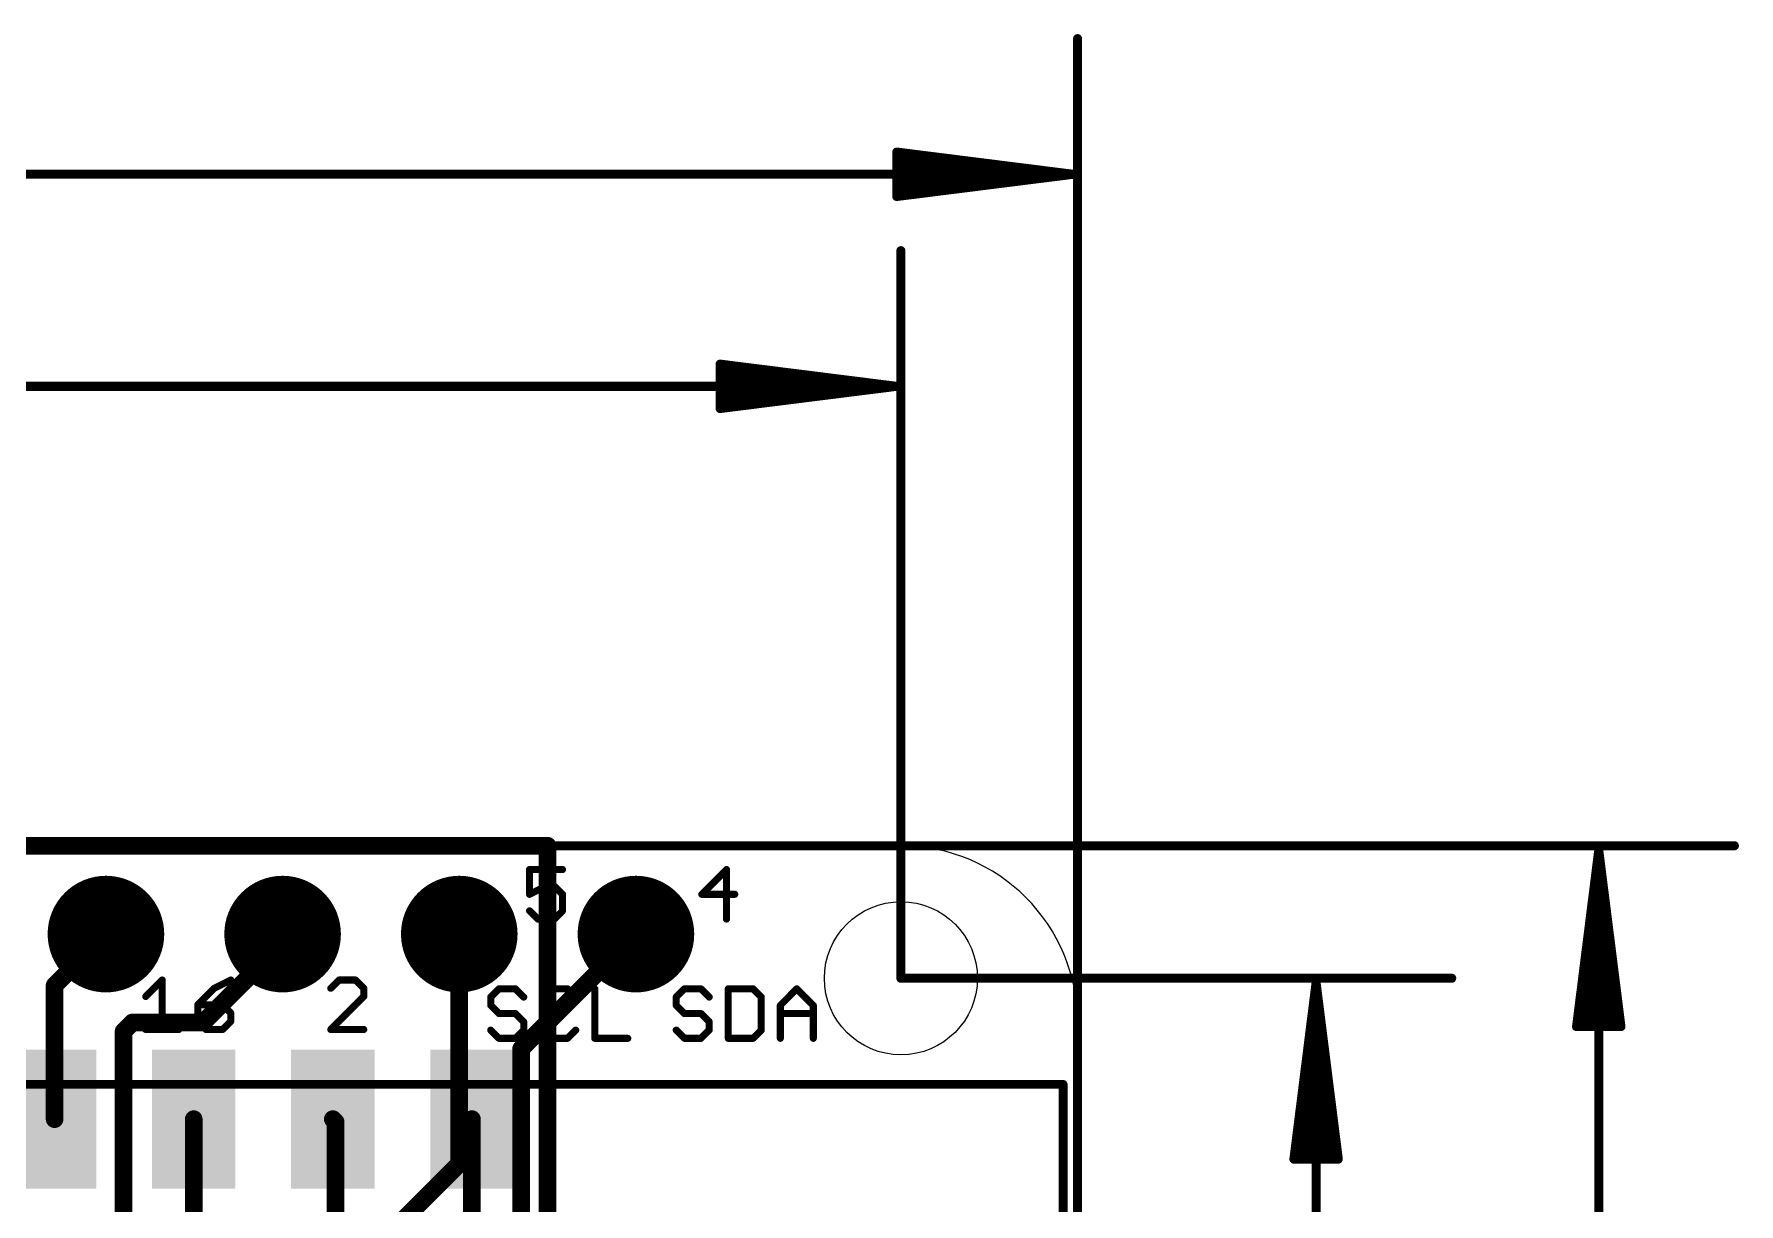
# Model space of a CAD drawing. Extents: x -6.8 to 60.3, y -8.9 to 34.9.
# Drawn here: x 35.8 to 60.31, y 17.71 to 34.53 of the extents above; entities that cross this region are included whole.
import ezdxf

# ---------------------------------------------------------------- set-up
doc = ezdxf.new("R2010")
doc.units = 0
for name, color, linetype in [('1', 12, 'CONTINUOUS'), ('16', 132, 'CONTINUOUS'), ('17', 110, 'CONTINUOUS'), ('20', 53, 'CONTINUOUS'), ('21', 40, 'CONTINUOUS'), ('47', 253, 'CONTINUOUS')]:
    doc.layers.add(name, color=color, linetype=linetype)

# ---------------------------------------------------------------- blocks, each defined once
blk = doc.blocks.new('ROUNDP')
at = {"const_width": 0.5}
blk.add_lwpolyline([(0, -0.25, 1), (0, 0.25, 1), (0, -0.25)], format="xyb", dxfattribs=at)
blk = doc.blocks.new('RECT')
blk.add_solid([(-0.5, -0.5), (0.5, -0.5), (-0.5, 0.5), (0.5, 0.5)])

msp = doc.modelspace()

# ---------------------------------------------------------------- linework, layer by layer
at = {"layer": '1', "const_width": 0.254}
for points in [[(43.18, 22.86), (0, 22.86)], [(43.18, 0), (43.18, 22.86)], [(36.83, 21.59), (36.092, 20.852)], [(38.227, 20.32), (39.37, 21.463)], [(39.37, 21.463), (39.37, 21.59)], [(36.092, 20.852), (36.092, 18.93)], [(37.084, 20.193), (37.211, 20.32)], [(37.211, 20.32), (38.227, 20.32)], [(37.084, 17.018), (37.084, 20.193)], [(38.092, 18.93), (38.092, 11.946)], [(40.092, 18.93), (40.132, 18.89)], [(40.132, 18.89), (40.132, 10.795)], [(42.092, 14.152), (42.092, 18.93)]]:
    msp.add_lwpolyline(points, dxfattribs=at)
at = {"layer": '1', "const_width": 0.127}
for points in [[(43.2435, 22.86, 1), (43.1165, 22.86)], [(43.18, 22.7965, 1), (43.18, 22.9235)], [(36.8749, 21.5451, 1), (36.7851, 21.6349)], [(39.4335, 21.59, 1), (39.3065, 21.59)], [(39.4149, 21.4181, 1), (39.3251, 21.5079)], [(39.3065, 21.463, 1), (39.4335, 21.463)], [(36.1555, 20.852, 1), (36.0285, 20.852)], [(36.0471, 20.8969, 1), (36.1369, 20.8071)], [(37.211, 20.3835, 1), (37.211, 20.2565)], [(37.2559, 20.2751, 1), (37.1661, 20.3649)], [(38.1821, 20.3649, 1), (38.2719, 20.2751)], [(38.227, 20.2565, 1), (38.227, 20.3835)], [(37.1475, 20.193, 1), (37.0205, 20.193)], [(37.0391, 20.2379, 1), (37.1289, 20.1481)], [(36.0285, 18.93, 1), (36.1555, 18.93)], [(38.1555, 18.93, 1), (38.0285, 18.93)], [(40.1369, 18.9749, 1), (40.0471, 18.8851)], [(40.1955, 18.89, 1), (40.0685, 18.89)], [(40.0871, 18.8451, 1), (40.1769, 18.9349)], [(42.1555, 18.93, 1), (42.0285, 18.93)]]:
    msp.add_lwpolyline(points, format="xyb", dxfattribs=at)
at = {"layer": '16', "const_width": 0.254}
for points in [[(43.18, 22.86), (0, 22.86)], [(43.18, 0), (43.18, 22.86)], [(41.91, 21.59), (41.91, 18.288)], [(42.799, 19.939), (44.45, 21.59)], [(42.799, 16.891), (42.799, 19.939)], [(41.91, 18.288), (36.83, 13.208)]]:
    msp.add_lwpolyline(points, dxfattribs=at)
at = {"layer": '16', "const_width": 0.127}
for points in [[(43.2435, 22.86, 1), (43.1165, 22.86)], [(43.18, 22.7965, 1), (43.18, 22.9235)], [(41.9735, 21.59, 1), (41.8465, 21.59)], [(44.4949, 21.5451, 1), (44.4051, 21.6349)], [(42.8625, 19.939, 1), (42.7355, 19.939)], [(42.7541, 19.9839, 1), (42.8439, 19.8941)], [(41.9549, 18.2431, 1), (41.8651, 18.3329)], [(41.8465, 18.288, 1), (41.9735, 18.288)]]:
    msp.add_lwpolyline(points, format="xyb", dxfattribs=at)
at = {"layer": '20'}
for p, q in [((48.26, 22.86), (2.54, 22.86)), ((50.8, 2.54), (50.8, 20.32))]:
    msp.add_line(p, q, dxfattribs=at)
msp.add_circle((48.26, 20.955), 1.1, dxfattribs=at)
msp.add_arc((48.26, 20.32), 2.54, 0, 90, dxfattribs=at)
at = {"layer": '21'}
for points, const_width in [([(43.3946, 22.5177), (42.9201, 22.5177)], 0.1016), ([(42.9201, 22.5177), (42.9201, 22.1618)], 0.1016), ([(45.7525, 22.5177), (45.3966, 22.1618)], 0.1016), ([(45.7525, 21.8059), (45.7525, 22.5177)], 0.1016), ([(42.9201, 22.1618), (43.1574, 22.2804)], 0.1016), ([(43.1574, 22.2804), (43.276, 22.2804)], 0.1016), ([(43.276, 22.2804), (43.3946, 22.1618)], 0.1016), ([(43.3946, 22.1618), (43.3946, 21.9245)], 0.1016), ([(45.3966, 22.1618), (45.8711, 22.1618)], 0.1016), ([(43.0387, 21.8059), (42.9201, 21.9245)], 0.1016), ([(43.276, 21.8059), (43.0387, 21.8059)], 0.1016), ([(43.3946, 21.9245), (43.276, 21.8059)], 0.1016), ([(37.4024, 20.6929), (37.6397, 20.9302)], 0.1016), ([(37.6397, 20.9302), (37.6397, 20.2184)], 0.1016), ([(38.3881, 20.8116), (38.1508, 20.5743)], 0.1016), ([(38.6253, 20.9302), (38.3881, 20.8116)], 0.1016), ([(40.1812, 20.9302), (40.0626, 20.8116)], 0.1016), ([(40.4185, 20.9302), (40.1812, 20.9302)], 0.1016), ([(40.5371, 20.8116), (40.4185, 20.9302)], 0.1016), ([(40.5371, 20.6929), (40.5371, 20.8116)], 0.1016), ([(42.4808, 20.8032), (42.3622, 20.6846)], 0.1016), ([(42.7181, 20.8032), (42.4808, 20.8032)], 0.1016), ([(42.8367, 20.6846), (42.7181, 20.8032)], 0.1016), ([(43.2292, 20.8032), (43.1106, 20.6846)], 0.1016), ([(43.4665, 20.8032), (43.2292, 20.8032)], 0.1016), ([(43.5851, 20.6846), (43.4665, 20.8032)], 0.1016), ([(43.859, 20.8032), (43.859, 20.0914)], 0.1016), ([(45.1478, 20.8032), (45.0292, 20.6846)], 0.1016), ([(45.3851, 20.8032), (45.1478, 20.8032)], 0.1016), ([(45.5037, 20.6846), (45.3851, 20.8032)], 0.1016), ([(45.7776, 20.8032), (45.7776, 20.0914)], 0.1016), ([(46.1335, 20.8032), (45.7776, 20.8032)], 0.1016), ([(46.2521, 20.6846), (46.1335, 20.8032)], 0.1016), ([(46.526, 20.5659), (46.7633, 20.8032)], 0.1016), ([(46.7633, 20.8032), (47.0005, 20.5659)], 0.1016), ([(38.1508, 20.5743), (38.1508, 20.337)], 0.1016), ([(38.5067, 20.5743), (38.1508, 20.5743)], 0.1016), ([(38.6253, 20.4557), (38.5067, 20.5743)], 0.1016), ([(40.0626, 20.2184), (40.5371, 20.6929)], 0.1016), ([(42.3622, 20.6846), (42.3622, 20.5659)], 0.1016), ([(42.3622, 20.5659), (42.4808, 20.4473)], 0.1016), ([(43.1106, 20.6846), (43.1106, 20.21)], 0.1016), ([(45.0292, 20.6846), (45.0292, 20.5659)], 0.1016), ([(45.0292, 20.5659), (45.1478, 20.4473)], 0.1016), ([(46.2521, 20.21), (46.2521, 20.6846)], 0.1016), ([(46.526, 20.0914), (46.526, 20.5659)], 0.1016), ([(47.0005, 20.5659), (47.0005, 20.0914)], 0.1016), ([(38.1508, 20.337), (38.2694, 20.2184)], 0.1016), ([(38.5067, 20.2184), (38.6253, 20.337)], 0.1016), ([(38.6253, 20.337), (38.6253, 20.4557)], 0.1016), ([(42.4808, 20.4473), (42.7181, 20.4473)], 0.1016), ([(42.7181, 20.4473), (42.8367, 20.3287)], 0.1016), ([(42.8367, 20.3287), (42.8367, 20.21)], 0.1016), ([(45.1478, 20.4473), (45.3851, 20.4473)], 0.1016), ([(45.3851, 20.4473), (45.5037, 20.3287)], 0.1016), ([(45.5037, 20.3287), (45.5037, 20.21)], 0.1016), ([(46.526, 20.4473), (47.0005, 20.4473)], 0.1016), ([(37.4024, 20.2184), (37.8769, 20.2184)], 0.1016), ([(38.2694, 20.2184), (38.5067, 20.2184)], 0.1016), ([(40.5371, 20.2184), (40.0626, 20.2184)], 0.1016), ([(42.4808, 20.0914), (42.3622, 20.21)], 0.1016), ([(42.7181, 20.0914), (42.4808, 20.0914)], 0.1016), ([(42.8367, 20.21), (42.7181, 20.0914)], 0.1016), ([(43.1106, 20.21), (43.2292, 20.0914)], 0.1016), ([(43.2292, 20.0914), (43.4665, 20.0914)], 0.1016), ([(43.4665, 20.0914), (43.5851, 20.21)], 0.1016), ([(43.859, 20.0914), (44.3335, 20.0914)], 0.1016), ([(45.1478, 20.0914), (45.0292, 20.21)], 0.1016), ([(45.3851, 20.0914), (45.1478, 20.0914)], 0.1016), ([(45.5037, 20.21), (45.3851, 20.0914)], 0.1016), ([(45.7776, 20.0914), (46.1335, 20.0914)], 0.1016), ([(46.1335, 20.0914), (46.2521, 20.21)], 0.1016), ([(26.592, 19.43), (50.592, 19.43)], 0.127), ([(50.592, 19.43), (50.592, 3.43)], 0.127)]:
    msp.add_lwpolyline(points, dxfattribs=dict(at, const_width=const_width))
for points, const_width in [([(42.9201, 22.5431, 1), (42.9201, 22.4923)], 0.0508), ([(42.9455, 22.5177, 1), (42.8947, 22.5177)], 0.0508), ([(43.3946, 22.4923, 1), (43.3946, 22.5431)], 0.0508), ([(45.7779, 22.5177, 1), (45.7271, 22.5177)], 0.0508), ([(45.7705, 22.4997, 1), (45.7345, 22.5357)], 0.0508), ([(43.1574, 22.3058, 1), (43.1574, 22.255)], 0.0508), ([(43.1687, 22.2577, 1), (43.146, 22.3032)], 0.0508), ([(43.294, 22.2984, 1), (43.258, 22.2625)], 0.0508), ([(43.276, 22.255, 1), (43.276, 22.3058)], 0.0508), ([(42.9087, 22.1845, 1), (42.9315, 22.1391)], 0.0508), ([(42.8947, 22.1618, 1), (42.9455, 22.1618)], 0.0508), ([(43.42, 22.1618, 1), (43.3692, 22.1618)], 0.0508), ([(43.3767, 22.1438, 1), (43.4126, 22.1798)], 0.0508), ([(45.3786, 22.1798, 1), (45.4146, 22.1438)], 0.0508), ([(45.3966, 22.1872, 1), (45.3966, 22.1364)], 0.0508), ([(45.8711, 22.1364, 1), (45.8711, 22.1872)], 0.0508), ([(42.9381, 21.9425, 1), (42.9021, 21.9066)], 0.0508), ([(43.0387, 21.8313, 1), (43.0387, 21.7805)], 0.0508), ([(43.0208, 21.7879, 1), (43.0567, 21.8239)], 0.0508), ([(43.258, 21.8239, 1), (43.294, 21.7879)], 0.0508), ([(43.276, 21.7805, 1), (43.276, 21.8313)], 0.0508), ([(43.3692, 21.9245, 1), (43.42, 21.9245)], 0.0508), ([(43.4126, 21.9066, 1), (43.3767, 21.9425)], 0.0508), ([(45.7271, 21.8059, 1), (45.7779, 21.8059)], 0.0508), ([(37.6651, 20.9302, 1), (37.6143, 20.9302)], 0.0508), ([(37.6576, 20.9122, 1), (37.6217, 20.9482)], 0.0508), ([(38.3767, 20.8343, 1), (38.3994, 20.7889)], 0.0508), ([(38.406, 20.7936, 1), (38.3701, 20.8295)], 0.0508), ([(38.6367, 20.9075, 1), (38.614, 20.9529)], 0.0508), ([(40.0446, 20.8295, 1), (40.0806, 20.7936)], 0.0508), ([(40.1812, 20.9556, 1), (40.1812, 20.9048)], 0.0508), ([(40.1992, 20.9122, 1), (40.1633, 20.9482)], 0.0508), ([(40.4365, 20.9482, 1), (40.4005, 20.9122)], 0.0508), ([(40.4185, 20.9048, 1), (40.4185, 20.9556)], 0.0508), ([(40.5625, 20.8116, 1), (40.5117, 20.8116)], 0.0508), ([(40.5192, 20.7936, 1), (40.5551, 20.8295)], 0.0508), ([(42.4808, 20.8286, 1), (42.4808, 20.7778)], 0.0508), ([(42.4988, 20.7852, 1), (42.4629, 20.8212)], 0.0508), ([(42.736, 20.8212, 1), (42.7001, 20.7852)], 0.0508), ([(42.7181, 20.7778, 1), (42.7181, 20.8286)], 0.0508), ([(43.2292, 20.8286, 1), (43.2292, 20.7778)], 0.0508), ([(43.2472, 20.7852, 1), (43.2113, 20.8212)], 0.0508), ([(43.4845, 20.8212, 1), (43.4485, 20.7852)], 0.0508), ([(43.4665, 20.7778, 1), (43.4665, 20.8286)], 0.0508), ([(43.8844, 20.8032, 1), (43.8336, 20.8032)], 0.0508), ([(45.1478, 20.8286, 1), (45.1478, 20.7778)], 0.0508), ([(45.1658, 20.7852, 1), (45.1299, 20.8212)], 0.0508), ([(45.403, 20.8212, 1), (45.3671, 20.7852)], 0.0508), ([(45.3851, 20.7778, 1), (45.3851, 20.8286)], 0.0508), ([(45.803, 20.8032, 1), (45.7522, 20.8032)], 0.0508), ([(45.7776, 20.8286, 1), (45.7776, 20.7778)], 0.0508), ([(46.1515, 20.8212, 1), (46.1155, 20.7852)], 0.0508), ([(46.1335, 20.7778, 1), (46.1335, 20.8286)], 0.0508), ([(46.7812, 20.8212, 1), (46.7453, 20.7852)], 0.0508), ([(46.7812, 20.7852, 1), (46.7453, 20.8212)], 0.0508), ([(37.3844, 20.7109, 1), (37.4203, 20.675)], 0.0508), ([(38.1328, 20.5923, 1), (38.1688, 20.5563)], 0.0508), ([(38.1762, 20.5743, 1), (38.1254, 20.5743)], 0.0508), ([(38.1508, 20.5997, 1), (38.1508, 20.5489)], 0.0508), ([(38.5247, 20.5923, 1), (38.4887, 20.5563)], 0.0508), ([(38.5067, 20.5489, 1), (38.5067, 20.5997)], 0.0508), ([(40.5117, 20.6929, 1), (40.5625, 20.6929)], 0.0508), ([(40.5551, 20.675, 1), (40.5192, 20.7109)], 0.0508), ([(42.3876, 20.6846, 1), (42.3368, 20.6846)], 0.0508), ([(42.3442, 20.7025, 1), (42.3801, 20.6666)], 0.0508), ([(42.3801, 20.5839, 1), (42.3442, 20.548)], 0.0508), ([(42.3368, 20.5659, 1), (42.3876, 20.5659)], 0.0508), ([(42.8188, 20.6666, 1), (42.8547, 20.7025)], 0.0508), ([(43.136, 20.6846, 1), (43.0852, 20.6846)], 0.0508), ([(43.0926, 20.7025, 1), (43.1286, 20.6666)], 0.0508), ([(43.5672, 20.6666, 1), (43.6031, 20.7025)], 0.0508), ([(45.0546, 20.6846, 1), (45.0038, 20.6846)], 0.0508), ([(45.0112, 20.7025, 1), (45.0471, 20.6666)], 0.0508), ([(45.0471, 20.5839, 1), (45.0112, 20.548)], 0.0508), ([(45.0038, 20.5659, 1), (45.0546, 20.5659)], 0.0508), ([(45.4858, 20.6666, 1), (45.5217, 20.7025)], 0.0508), ([(46.2775, 20.6846, 1), (46.2267, 20.6846)], 0.0508), ([(46.2342, 20.6666, 1), (46.2701, 20.7025)], 0.0508), ([(46.5514, 20.5659, 1), (46.5006, 20.5659)], 0.0508), ([(46.508, 20.5839, 1), (46.544, 20.548)], 0.0508), ([(47.0259, 20.5659, 1), (46.9751, 20.5659)], 0.0508), ([(46.9826, 20.548, 1), (47.0185, 20.5839)], 0.0508), ([(38.1688, 20.355, 1), (38.1328, 20.3191)], 0.0508), ([(38.1254, 20.337, 1), (38.1762, 20.337)], 0.0508), ([(38.6507, 20.4557, 1), (38.5999, 20.4557)], 0.0508), ([(38.5999, 20.337, 1), (38.6507, 20.337)], 0.0508), ([(38.6074, 20.4377, 1), (38.6433, 20.4736)], 0.0508), ([(38.6433, 20.3191, 1), (38.6074, 20.355)], 0.0508), ([(42.4808, 20.4727, 1), (42.4808, 20.4219)], 0.0508), ([(42.4629, 20.4293, 1), (42.4988, 20.4653)], 0.0508), ([(42.736, 20.4653, 1), (42.7001, 20.4293)], 0.0508), ([(42.7181, 20.4219, 1), (42.7181, 20.4727)], 0.0508), ([(42.8621, 20.3287, 1), (42.8113, 20.3287)], 0.0508), ([(42.8188, 20.3107, 1), (42.8547, 20.3466)], 0.0508), ([(45.1478, 20.4727, 1), (45.1478, 20.4219)], 0.0508), ([(45.1299, 20.4293, 1), (45.1658, 20.4653)], 0.0508), ([(45.403, 20.4653, 1), (45.3671, 20.4293)], 0.0508), ([(45.3851, 20.4219, 1), (45.3851, 20.4727)], 0.0508), ([(45.5291, 20.3287, 1), (45.4783, 20.3287)], 0.0508), ([(45.4858, 20.3107, 1), (45.5217, 20.3466)], 0.0508), ([(46.526, 20.4727, 1), (46.526, 20.4219)], 0.0508), ([(47.0005, 20.4219, 1), (47.0005, 20.4727)], 0.0508), ([(37.4024, 20.2438, 1), (37.4024, 20.193)], 0.0508), ([(37.6143, 20.2184, 1), (37.6651, 20.2184)], 0.0508), ([(37.8769, 20.193, 1), (37.8769, 20.2438)], 0.0508), ([(38.2694, 20.2438, 1), (38.2694, 20.193)], 0.0508), ([(38.2515, 20.2004, 1), (38.2874, 20.2364)], 0.0508), ([(38.4887, 20.2364, 1), (38.5247, 20.2004)], 0.0508), ([(38.5067, 20.193, 1), (38.5067, 20.2438)], 0.0508), ([(40.0446, 20.2364, 1), (40.0806, 20.2004)], 0.0508), ([(40.0626, 20.2438, 1), (40.0626, 20.193)], 0.0508), ([(40.5371, 20.193, 1), (40.5371, 20.2438)], 0.0508), ([(42.3801, 20.228, 1), (42.3442, 20.1921)], 0.0508), ([(42.4808, 20.1168, 1), (42.4808, 20.066)], 0.0508), ([(42.4629, 20.0734, 1), (42.4988, 20.1094)], 0.0508), ([(42.7001, 20.1094, 1), (42.736, 20.0734)], 0.0508), ([(42.7181, 20.066, 1), (42.7181, 20.1168)], 0.0508), ([(42.8113, 20.21, 1), (42.8621, 20.21)], 0.0508), ([(42.8547, 20.1921, 1), (42.8188, 20.228)], 0.0508), ([(43.1286, 20.228, 1), (43.0926, 20.1921)], 0.0508), ([(43.0852, 20.21, 1), (43.136, 20.21)], 0.0508), ([(43.2292, 20.1168, 1), (43.2292, 20.066)], 0.0508), ([(43.2113, 20.0734, 1), (43.2472, 20.1094)], 0.0508), ([(43.4485, 20.1094, 1), (43.4845, 20.0734)], 0.0508), ([(43.4665, 20.066, 1), (43.4665, 20.1168)], 0.0508), ([(43.6031, 20.1921, 1), (43.5672, 20.228)], 0.0508), ([(43.859, 20.1168, 1), (43.859, 20.066)], 0.0508), ([(43.8336, 20.0914, 1), (43.8844, 20.0914)], 0.0508), ([(44.3335, 20.066, 1), (44.3335, 20.1168)], 0.0508), ([(45.0471, 20.228, 1), (45.0112, 20.1921)], 0.0508), ([(45.1478, 20.1168, 1), (45.1478, 20.066)], 0.0508), ([(45.1299, 20.0734, 1), (45.1658, 20.1094)], 0.0508), ([(45.3671, 20.1094, 1), (45.403, 20.0734)], 0.0508), ([(45.3851, 20.066, 1), (45.3851, 20.1168)], 0.0508), ([(45.4783, 20.21, 1), (45.5291, 20.21)], 0.0508), ([(45.5217, 20.1921, 1), (45.4858, 20.228)], 0.0508), ([(45.7776, 20.1168, 1), (45.7776, 20.066)], 0.0508), ([(45.7522, 20.0914, 1), (45.803, 20.0914)], 0.0508), ([(46.1155, 20.1094, 1), (46.1515, 20.0734)], 0.0508), ([(46.1335, 20.066, 1), (46.1335, 20.1168)], 0.0508), ([(46.2267, 20.21, 1), (46.2775, 20.21)], 0.0508), ([(46.2701, 20.1921, 1), (46.2342, 20.228)], 0.0508), ([(46.5006, 20.0914, 1), (46.5514, 20.0914)], 0.0508), ([(46.9751, 20.0914, 1), (47.0259, 20.0914)], 0.0508), ([(50.6238, 19.43, 1), (50.5603, 19.43)], 0.0635), ([(50.592, 19.3983, 1), (50.592, 19.4617)], 0.0635)]:
    msp.add_lwpolyline(points, format="xyb", dxfattribs=dict(at, const_width=const_width))
at = {"layer": '47', "const_width": 0.13}
for points in [[(50.8, 5.08), (50.8, 34.462)], [(50.735, 32.512), (48.2, 32.8312)], [(48.2, 32.8312), (48.2, 32.1928)], [(50.735, 32.512), (48.2, 32.772)], [(50.735, 32.512), (48.2, 32.642)], [(0.065, 32.512), (50.735, 32.512)], [(48.2, 32.1928), (50.735, 32.512)], [(48.2, 32.382), (50.735, 32.512)], [(48.2, 32.252), (50.735, 32.512)], [(48.26, 20.955), (48.26, 31.414)], [(48.195, 29.464), (45.66, 29.7832)], [(45.66, 29.7832), (45.66, 29.1448)], [(48.195, 29.464), (45.66, 29.724)], [(48.195, 29.464), (45.66, 29.594)], [(2.605, 29.464), (48.195, 29.464)], [(45.66, 29.1448), (48.195, 29.464)], [(45.66, 29.334), (48.195, 29.464)], [(45.66, 29.204), (48.195, 29.464)], [(24.13, 22.86), (60.243, 22.86)], [(58.293, 22.795), (57.9738, 20.26)], [(58.293, 22.795), (58.033, 20.26)], [(58.293, 22.795), (58.163, 20.26)], [(58.293, 0.065), (58.293, 22.795)], [(58.6122, 20.26), (58.293, 22.795)], [(58.423, 20.26), (58.293, 22.795)], [(58.553, 20.26), (58.293, 22.795)], [(48.26, 20.955), (56.179, 20.955)], [(54.229, 20.89), (53.9098, 18.355)], [(54.229, 20.89), (53.969, 18.355)], [(54.229, 20.89), (54.099, 18.355)], [(54.229, 1.97), (54.229, 20.89)], [(54.5482, 18.355), (54.229, 20.89)], [(54.359, 18.355), (54.229, 20.89)], [(54.489, 18.355), (54.229, 20.89)], [(57.9738, 20.26), (58.6122, 20.26)], [(53.9098, 18.355), (54.5482, 18.355)]]:
    msp.add_lwpolyline(points, dxfattribs=at)
at = {"layer": '47', "const_width": 0.065}
for points in [[(50.8325, 34.462, 1), (50.7675, 34.462)], [(48.2041, 32.8635, 1), (48.1959, 32.799)], [(48.2325, 32.8312, 1), (48.1675, 32.8312)], [(48.2033, 32.8043, 1), (48.1967, 32.7397)], [(48.2017, 32.6745, 1), (48.1983, 32.6095)], [(48.1983, 32.4145, 1), (48.2017, 32.3495)], [(50.7391, 32.4798, 1), (50.7309, 32.5442)], [(50.7309, 32.4798, 1), (50.7391, 32.5442)], [(50.7383, 32.4797, 1), (50.7317, 32.5443)], [(50.7317, 32.4797, 1), (50.7383, 32.5443)], [(50.7333, 32.4795, 1), (50.7367, 32.5445)], [(50.7367, 32.4795, 1), (50.7333, 32.5445)], [(50.735, 32.4795, 1), (50.735, 32.5445)], [(48.1967, 32.2843, 1), (48.2033, 32.2197)], [(48.1959, 32.225, 1), (48.2041, 32.1605)], [(48.1675, 32.1928, 1), (48.2325, 32.1928)], [(48.2925, 31.414, 1), (48.2275, 31.414)], [(45.6641, 29.8155, 1), (45.6559, 29.751)], [(45.6925, 29.7832, 1), (45.6275, 29.7832)], [(45.6633, 29.7563, 1), (45.6567, 29.6917)], [(45.6617, 29.6265, 1), (45.6583, 29.5615)], [(48.1991, 29.4318, 1), (48.1909, 29.4962)], [(48.1909, 29.4318, 1), (48.1991, 29.4962)], [(48.1983, 29.4317, 1), (48.1917, 29.4963)], [(48.1917, 29.4317, 1), (48.1983, 29.4963)], [(48.1933, 29.4315, 1), (48.1967, 29.4965)], [(48.1967, 29.4315, 1), (48.1933, 29.4965)], [(48.195, 29.4315, 1), (48.195, 29.4965)], [(45.6583, 29.3665, 1), (45.6617, 29.3015)], [(45.6567, 29.2363, 1), (45.6633, 29.1717)], [(45.6559, 29.177, 1), (45.6641, 29.1125)], [(45.6275, 29.1448, 1), (45.6925, 29.1448)], [(58.3255, 22.795, 1), (58.2605, 22.795)], [(58.3252, 22.7991, 1), (58.2608, 22.7909)], [(58.3255, 22.7933, 1), (58.2605, 22.7967)], [(58.3255, 22.7967, 1), (58.2605, 22.7933)], [(58.3253, 22.7983, 1), (58.2607, 22.7917)], [(58.3253, 22.7917, 1), (58.2607, 22.7983)], [(58.3252, 22.7909, 1), (58.2608, 22.7991)], [(60.243, 22.8275, 1), (60.243, 22.8925)], [(48.26, 20.9875, 1), (48.26, 20.9225)], [(48.2275, 20.955, 1), (48.2925, 20.955)], [(54.2615, 20.89, 1), (54.1965, 20.89)], [(54.2612, 20.8941, 1), (54.1968, 20.8859)], [(54.2615, 20.8883, 1), (54.1965, 20.8917)], [(54.2615, 20.8917, 1), (54.1965, 20.8883)], [(54.2613, 20.8933, 1), (54.1967, 20.8867)], [(54.2613, 20.8867, 1), (54.1967, 20.8933)], [(54.2612, 20.8859, 1), (54.1968, 20.8941)], [(56.179, 20.9225, 1), (56.179, 20.9875)], [(57.9415, 20.2641, 1), (58.006, 20.2559)], [(57.9738, 20.2925, 1), (57.9738, 20.2275)], [(58.0007, 20.2633, 1), (58.0653, 20.2567)], [(58.1305, 20.2617, 1), (58.1955, 20.2583)], [(58.3905, 20.2583, 1), (58.4555, 20.2617)], [(58.5207, 20.2567, 1), (58.5853, 20.2633)], [(58.58, 20.2559, 1), (58.6445, 20.2641)], [(58.6122, 20.2275, 1), (58.6122, 20.2925)], [(53.8775, 18.3591, 1), (53.942, 18.3509)], [(53.9098, 18.3875, 1), (53.9098, 18.3225)], [(53.9367, 18.3583, 1), (54.0013, 18.3517)], [(54.0665, 18.3567, 1), (54.1315, 18.3533)], [(54.3265, 18.3533, 1), (54.3915, 18.3567)], [(54.4567, 18.3517, 1), (54.5213, 18.3583)], [(54.516, 18.3509, 1), (54.5805, 18.3591)], [(54.5482, 18.3225, 1), (54.5482, 18.3875)]]:
    msp.add_lwpolyline(points, format="xyb", dxfattribs=at)

# ---------------------------------------------------------------- block references
at = {"layer": '1', "xscale": 2, "yscale": 1.2, "rotation": 270}
for p in [(36.092, 18.93), (38.092, 18.93), (40.092, 18.93), (42.092, 18.93)]:
    msp.add_blockref('RECT', p, dxfattribs=at)
at = {"layer": '17', "xscale": 1.6764, "yscale": 1.6764, "rotation": 90}
for p in [(36.83, 21.59), (36.83, 21.59), (39.37, 21.59), (39.37, 21.59), (41.91, 21.59), (41.91, 21.59), (44.45, 21.59), (44.45, 21.59)]:
    msp.add_blockref('ROUNDP', p, dxfattribs=at)

doc.saveas('drawing.dxf')
